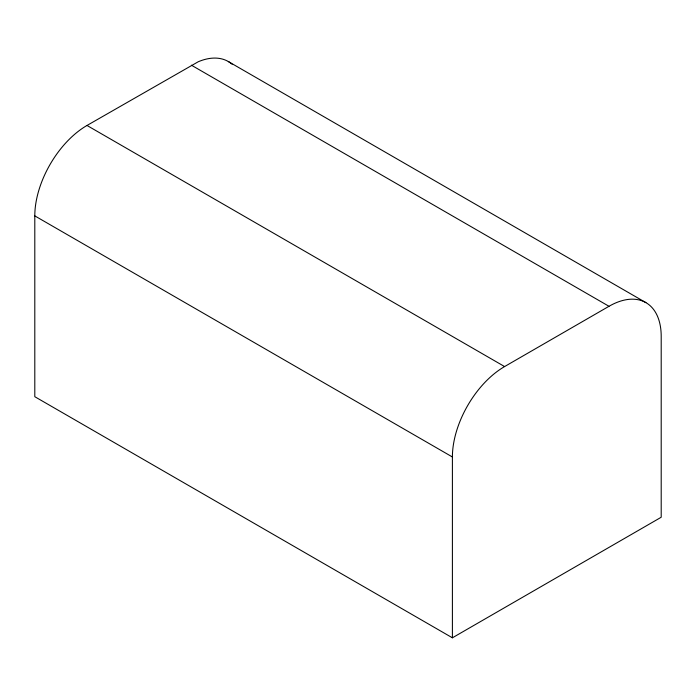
<?xml version="1.0" encoding="UTF-8"?>
<svg xmlns="http://www.w3.org/2000/svg" width="696" height="696" viewBox="0 0 696 696"><rect width="100%" height="100%" fill="white"/><g stroke="black" fill="none" stroke-linecap="round" stroke-linejoin="round"><path stroke-width="1.04" d="M191.4 65.189L609 306.292A73.819 42.621 -60 0 1 661.2 336.429L661.2 517.25L452.4 637.806L34.8 396.703L34.8 215.882A73.819 42.621 -60 0 1 87 125.463L198.212 61.77A73.819 42.621 -60 0 1 232.107 64.232M452.4 637.806L452.4 456.976A73.819 42.621 -60 0 1 504.6 366.566L609 306.292M228.314 61.535L645.914 302.63M87 125.463L504.6 366.566M34.8 215.882L452.4 456.976"/></g></svg>
